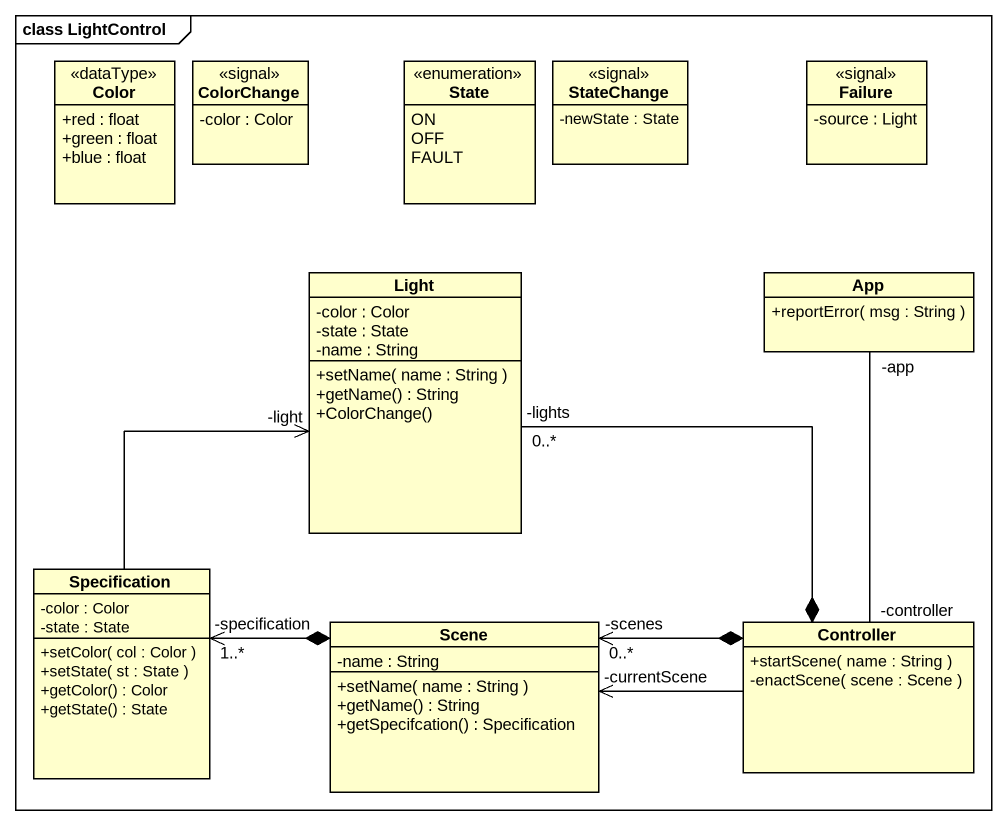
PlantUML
@startuml
mainframe class LightControl
hide circle
hide empty members
skinparam classAttributeIconSize 0
class Color <<dataType>> {
  +red : float
  +green : float
  +blue : float
}
class ColorChange <<signal>> {
  -color : Color
}
enum "State" as State_ {
  ON
  OFF
  FAULT
}
class StateChange <<signal>> {
  -newState : State
}
class Failure <<signal>> {
  -source : Light
}
class Light {
  -color : Color
  -state : State
  -name : String
  +setName( name : String )
  +getName() : String
  +ColorChange()
}
class App {
  +reportError( msg : String )
}
class Specification {
  -color : Color
  -state : State
  +setColor( col : Color )
  +setState( st : State )
  +getColor() : Color
  +getState() : State
}
class Scene {
  -name : String
  +setName( name : String )
  +getName() : String
  +getSpecifcation() : Specification
}
class Controller {
  +startScene( name : String )
  -enactScene( scene : Scene )
}
Specification -up-> "-light" Light
Scene *-left-> "-specification\n1..*" Specification
Controller *-up- "0..*\n-lights" Light
Controller "-controller" -up- "-app" App
Controller *-left-> "0..*\n-scenes" Scene
Controller -left-> "-currentScene" Scene
@enduml
